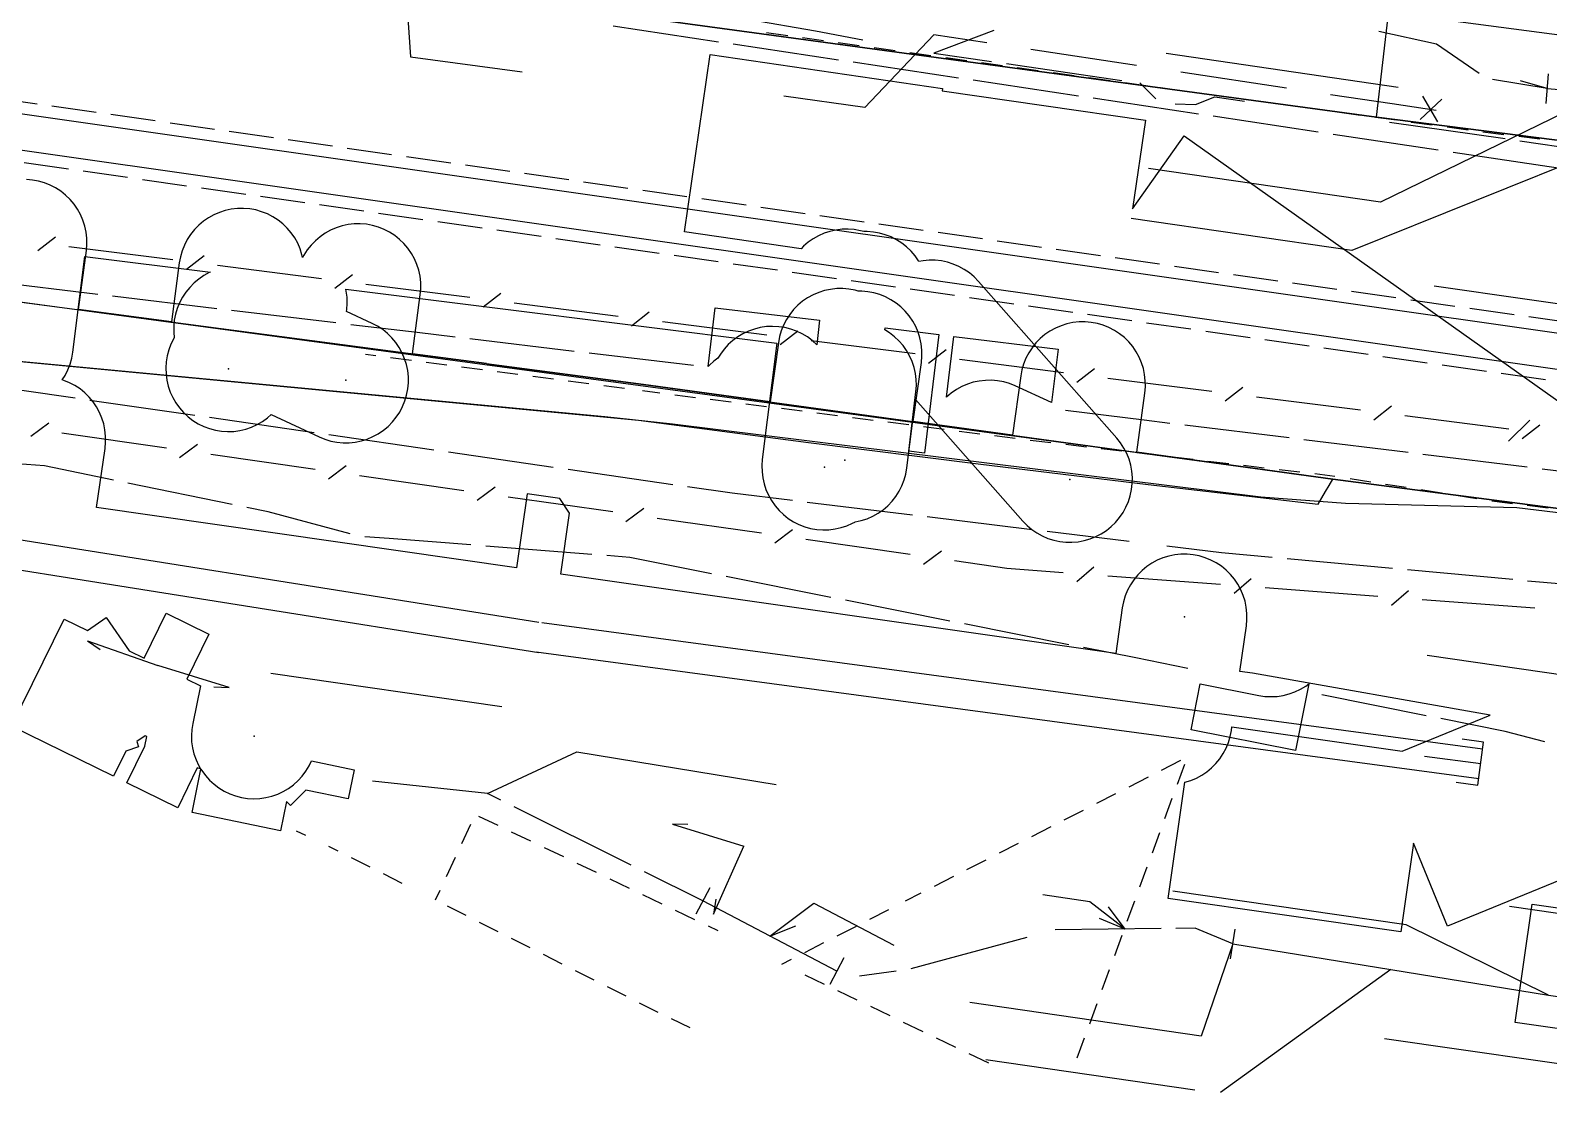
# Model space of a CAD drawing. Header units: metres. Extents: x -3782 to -2031, y 18790 to 19846.
# Drawn here: x -2848.1 to -2797.3, y 18838.5 to 18874.1 of the extents above; entities that cross this region are included whole.
import ezdxf

# ---------------------------------------------------------------- set-up
doc = ezdxf.new("R2010")
doc.units = ezdxf.units.M
for name, color, linetype in [('BOUNDARY', 7, 'Continuous'), ('CURB', 7, 'Continuous'), ('ELECTR_CABLE', 7, 'Continuous'), ('ELECTR_CABLE_COMM', 7, 'Continuous'), ('GAS', 7, 'Continuous'), ('GRASS', 7, 'Continuous'), ('GROUND', 7, 'Continuous'), ('HEAT', 7, 'Continuous'), ('OVERHEAD_POWER_LINE', 7, 'Continuous'), ('ROAD', 7, 'Continuous'), ('SEWER', 7, 'Continuous'), ('TREE', 7, 'Continuous'), ('WATER_PIPELINE', 7, 'Continuous')]:
    doc.layers.add(name, color=color, linetype=linetype)

msp = doc.modelspace()

# ---------------------------------------------------------------- linework, layer by layer
at = {"layer": 'BOUNDARY'}
msp.add_lwpolyline([(-2749.47, 18855.783), (-2756.654, 18857.487), (-2763.963, 18858.521), (-2771.337, 18858.878), (-2778.712, 18858.553), (-2786.026, 18857.549), (-2789.176, 18856.968), (-2793.141, 18857.439), (-2793.142, 18857.425), (-2798.323, 18858.054), (-2804.059, 18858.201), (-2806.902, 18858.413), (-2826.623, 18860.851), (-2828.891, 18861.098), (-2853.613, 18863.441), (-2862.487, 18863.786), (-2871.346, 18863.146), (-2880.079, 18861.528)], dxfattribs=at)
at = {"layer": 'CURB'}
for points in [[(-2903.338, 18888.251), (-2898.413, 18884.081), (-2802.839, 18871.115)], [(-2823.464, 18873.982), (-2822.759, 18873.883)], [(-2822.264, 18873.814), (-2821.559, 18873.715)], [(-2821.064, 18873.645), (-2820.359, 18873.547)], [(-2819.864, 18873.477), (-2819.159, 18873.378)], [(-2818.664, 18873.309), (-2817.959, 18873.21)], [(-2817.464, 18873.141), (-2816.759, 18873.042)], [(-2816.264, 18872.973), (-2815.559, 18872.874)], [(-2815.064, 18872.805), (-2814.359, 18872.706)], [(-2813.864, 18872.637), (-2813.159, 18872.538)], [(-2812.664, 18872.468), (-2811.96, 18872.37)], [(-2811.464, 18872.3), (-2810.759, 18872.203)], [(-2810.264, 18872.135), (-2809.559, 18872.038)], [(-2809.064, 18871.97), (-2808.358, 18871.873)], [(-2807.863, 18871.805), (-2807.158, 18871.708)], [(-2806.663, 18871.64), (-2805.958, 18871.543)], [(-2805.462, 18871.475), (-2804.757, 18871.378)], [(-2804.262, 18871.31), (-2803.557, 18871.214)], [(-2803.061, 18871.145), (-2802.356, 18871.049)], [(-2801.861, 18870.98), (-2801.156, 18870.884)], [(-2800.661, 18870.815), (-2799.956, 18870.719)], [(-2799.46, 18870.655), (-2798.753, 18870.567)], [(-2798.257, 18870.505), (-2797.551, 18870.417)], [(-2836.909, 18863.199), (-2836.562, 18863.153)], [(-2836.066, 18863.088), (-2835.372, 18862.997)], [(-2834.876, 18862.932), (-2834.181, 18862.841)], [(-2833.686, 18862.776), (-2832.991, 18862.685)], [(-2832.495, 18862.62), (-2831.801, 18862.529)], [(-2831.305, 18862.464), (-2830.61, 18862.373)], [(-2830.115, 18862.308), (-2829.42, 18862.217)], [(-2828.924, 18862.152), (-2828.23, 18862.061)], [(-2827.624, 18861.982), (-2827.039, 18861.907)], [(-2826.543, 18861.844), (-2825.848, 18861.755)], [(-2825.352, 18861.692), (-2824.658, 18861.603)], [(-2824.162, 18861.539), (-2823.467, 18861.45)], [(-2822.971, 18861.387), (-2822.276, 18861.298)], [(-2821.78, 18861.235), (-2821.085, 18861.146)], [(-2820.589, 18861.082), (-2819.894, 18860.994)], [(-2819.398, 18860.93), (-2818.704, 18860.841)], [(-2818.208, 18860.778), (-2817.513, 18860.689)], [(-2817.017, 18860.626), (-2816.322, 18860.537)], [(-2815.826, 18860.473), (-2815.131, 18860.384)], [(-2814.635, 18860.325), (-2813.939, 18860.242)], [(-2813.442, 18860.184), (-2812.747, 18860.102)], [(-2812.25, 18860.043), (-2811.555, 18859.961)], [(-2811.058, 18859.902), (-2810.362, 18859.82)], [(-2809.866, 18859.761), (-2809.17, 18859.679)], [(-2808.674, 18859.621), (-2807.978, 18859.538)], [(-2807.481, 18859.48), (-2806.786, 18859.398)], [(-2806.289, 18859.339), (-2805.594, 18859.257)], [(-2805.097, 18859.198), (-2804.427, 18859.119)], [(-2803.908, 18859.037), (-2803.216, 18858.928)], [(-2802.722, 18858.849), (-2802.03, 18858.74)], [(-2801.536, 18858.662), (-2800.844, 18858.552)], [(-2800.35, 18858.474), (-2799.658, 18858.365)], [(-2799.165, 18858.287), (-2799.157, 18858.286)], [(-2799.157, 18858.286), (-2798.469, 18858.202)], [(-2797.973, 18858.141), (-2797.277, 18858.057)], [(-2810.226, 18849.266), (-2809.584, 18849.593)], [(-2809.462, 18849.456), (-2809.71, 18848.779)], [(-2811.313, 18848.71), (-2810.671, 18849.038)], [(-2812.401, 18848.155), (-2811.759, 18848.483)], [(-2809.882, 18848.31), (-2810.129, 18847.633)], [(-2832.463, 18847.406), (-2833.111, 18847.716)], [(-2813.488, 18847.6), (-2812.846, 18847.928)], [(-2838.907, 18847.072), (-2839.223, 18847.221)], [(-2833.386, 18847.442), (-2833.691, 18846.791)], [(-2831.363, 18846.88), (-2832.011, 18847.19)], [(-2814.575, 18847.045), (-2813.933, 18847.373)], [(-2810.301, 18847.163), (-2810.549, 18846.486)], [(-2837.825, 18846.55), (-2838.142, 18846.71)], [(-2830.264, 18846.355), (-2830.912, 18846.665)], [(-2815.662, 18846.49), (-2815.02, 18846.817)], [(-2836.753, 18846.01), (-2837.379, 18846.325)], [(-2833.902, 18846.338), (-2834.206, 18845.688)], [(-2829.165, 18845.829), (-2829.813, 18846.139)], [(-2816.75, 18845.934), (-2816.108, 18846.262)], [(-2835.681, 18845.469), (-2836.307, 18845.785)], [(-2828.066, 18845.303), (-2828.714, 18845.613)], [(-2817.837, 18845.379), (-2817.195, 18845.707)], [(-2810.721, 18846.017), (-2810.969, 18845.34)], [(-2834.418, 18845.235), (-2834.57, 18844.909)], [(-2818.809, 18844.883), (-2818.282, 18845.152)], [(-2833.537, 18844.389), (-2834.163, 18844.704)], [(-2826.967, 18844.778), (-2827.615, 18845.088)], [(-2820.011, 18844.269), (-2819.37, 18844.597)], [(-2811.141, 18844.87), (-2811.388, 18844.193)], [(-2832.465, 18843.848), (-2833.091, 18844.164)], [(-2825.868, 18844.252), (-2826.516, 18844.562)], [(-2831.393, 18843.308), (-2832.019, 18843.623)], [(-2825.093, 18843.882), (-2825.417, 18844.037)], [(-2821.099, 18843.714), (-2820.457, 18844.041)], [(-2811.56, 18843.724), (-2811.808, 18843.047)], [(-2830.321, 18842.767), (-2830.947, 18843.083)], [(-2822.186, 18843.158), (-2821.544, 18843.486)], [(-2822.952, 18842.767), (-2822.631, 18842.931)], [(-2811.98, 18842.577), (-2812.228, 18841.901)], [(-2829.249, 18842.227), (-2829.875, 18842.542)], [(-2821.526, 18842.084), (-2822.176, 18842.395)], [(-2828.177, 18841.686), (-2828.803, 18842.002)], [(-2820.426, 18841.556), (-2821.076, 18841.867)], [(-2827.105, 18841.146), (-2827.731, 18841.461)], [(-2819.325, 18841.028), (-2819.975, 18841.34)], [(-2812.4, 18841.431), (-2812.647, 18840.754)], [(-2826.023, 18840.626), (-2826.656, 18840.927)], [(-2818.224, 18840.5), (-2818.874, 18840.812)], [(-2817.123, 18839.973), (-2817.773, 18840.284)], [(-2812.819, 18840.285), (-2813.067, 18839.608)], [(-2816.022, 18839.445), (-2816.672, 18839.757)]]:
    msp.add_lwpolyline(points, dxfattribs=at)
at = {"layer": 'ELECTR_CABLE'}
for points in [[(-2825.079, 18873.66), (-2828.606, 18874.19)], [(-2824.03, 18874.419), (-2821.829, 18874.039)], [(-2821.829, 18874.039), (-2820.243, 18873.739)], [(-2817.858, 18873.9), (-2820.171, 18871.47)], [(-2815.851, 18874.051), (-2817.861, 18873.289)], [(-2816.089, 18873.633), (-2817.858, 18873.9)], [(-2801.013, 18873.592), (-2802.946, 18874.012)], [(-2799.58, 18872.605), (-2801.013, 18873.592)], [(-2821.058, 18873.057), (-2824.585, 18873.586)], [(-2817.861, 18873.289), (-2815.925, 18873.008)], [(-2811.067, 18872.874), (-2814.605, 18873.409)], [(-2802.296, 18872.138), (-2810.072, 18873.272)], [(-2817.037, 18872.453), (-2820.564, 18872.982)], [(-2815.43, 18872.937), (-2811.558, 18872.375)], [(-2806.045, 18872.116), (-2809.584, 18872.65)], [(-2797.339, 18871.602), (-2797.261, 18872.598)], [(-2813.017, 18871.849), (-2816.543, 18872.379)], [(-2810.955, 18872.288), (-2810.42, 18871.752)], [(-2797.3, 18872.1), (-2799.133, 18872.407)], [(-2797.3, 18872.1), (-2798.198, 18872.357)], [(-2797.3, 18872.1), (-2795.396, 18871.95)], [(-2820.171, 18871.47), (-2822.888, 18871.852)], [(-2808.996, 18871.245), (-2812.522, 18871.775)], [(-2809.768, 18871.589), (-2809.093, 18871.566)], [(-2809.093, 18871.566), (-2808.441, 18871.822)], [(-2808.441, 18871.822), (-2807.453, 18871.68)], [(-2802.495, 18871.585), (-2804.562, 18871.892)], [(-2791.349, 18871.702), (-2803.857, 18866.671)], [(-2795.396, 18871.95), (-2802.895, 18868.294)], [(-2801.022, 18871.367), (-2802.495, 18871.585)], [(-2801.562, 18871.067), (-2800.832, 18871.75)], [(-2800.968, 18870.981), (-2801.475, 18871.843)], [(-2804.975, 18870.642), (-2808.501, 18871.171)], [(-2800.954, 18870.038), (-2804.48, 18870.567)], [(-2802.591, 18870.98), (-2798.718, 18870.423)], [(-2798.223, 18870.352), (-2796.224, 18870.064)], [(-2796.933, 18869.434), (-2800.459, 18869.964)], [(-2802.895, 18868.294), (-2810.671, 18869.428)], [(-2803.857, 18866.671), (-2811.247, 18867.748)], [(-2849.382, 18865.631), (-2845.885, 18865.213)], [(-2845.389, 18865.154), (-2841.892, 18864.737)], [(-2841.395, 18864.678), (-2837.898, 18864.26)], [(-2837.402, 18864.201), (-2835.172, 18863.935)], [(-2835.172, 18863.935), (-2833.905, 18863.784)], [(-2833.408, 18863.725), (-2829.911, 18863.307)], [(-2829.415, 18863.248), (-2825.918, 18862.831)], [(-2850.152, 18862.245), (-2846.64, 18861.737)], [(-2846.146, 18861.666), (-2842.634, 18861.158)], [(-2842.14, 18861.086), (-2838.628, 18860.578)], [(-2813.443, 18861.322), (-2810.81, 18860.999)], [(-2810.81, 18860.999), (-2809.948, 18860.893)], [(-2838.133, 18860.507), (-2834.622, 18859.999)], [(-2809.452, 18860.832), (-2805.956, 18860.404)], [(-2834.127, 18859.928), (-2830.616, 18859.42)], [(-2805.46, 18860.343), (-2801.964, 18859.914)], [(-2801.468, 18859.854), (-2797.972, 18859.425)], [(-2847.662, 18859.458), (-2848.876, 18859.552)], [(-2845.358, 18858.985), (-2847.662, 18859.458)], [(-2830.121, 18859.348), (-2826.61, 18858.84)], [(-2797.476, 18859.364), (-2794.629, 18859.015)], [(-2841.372, 18858.165), (-2844.869, 18858.884)], [(-2826.115, 18858.769), (-2824.623, 18858.553)], [(-2824.623, 18858.553), (-2822.598, 18858.307)], [(-2840.169, 18857.918), (-2840.883, 18858.065)], [(-2837.424, 18857.185), (-2840.169, 18857.918)], [(-2822.102, 18858.246), (-2818.58, 18857.818)], [(-2818.083, 18857.758), (-2814.561, 18857.33)], [(-2836.112, 18857.029), (-2836.936, 18857.086)], [(-2833.377, 18856.813), (-2836.112, 18857.029)], [(-2814.065, 18857.27), (-2811.313, 18856.935)], [(-2829.32, 18856.492), (-2832.879, 18856.773)], [(-2828.047, 18856.391), (-2828.822, 18856.452)], [(-2825.308, 18855.847), (-2828.047, 18856.391)], [(-2810.047, 18856.781), (-2808.225, 18856.559)], [(-2808.225, 18856.559), (-2806.52, 18856.402)], [(-2806.022, 18856.356), (-2802.489, 18856.03)], [(-2801.991, 18855.984), (-2798.459, 18855.658)], [(-2821.317, 18855.054), (-2824.818, 18855.749)], [(-2797.961, 18855.612), (-2796.774, 18855.502)], [(-2817.326, 18854.261), (-2820.827, 18854.956)], [(-2813.334, 18853.468), (-2816.835, 18854.163)], [(-2811.09, 18853.022), (-2812.844, 18853.37)], [(-2809.343, 18852.675), (-2811.09, 18853.022)], [(-2801.36, 18851.089), (-2804.861, 18851.784)], [(-2798.718, 18850.564), (-2800.87, 18850.991)], [(-2797.387, 18850.217), (-2798.718, 18850.564)], [(-2832.82, 18848.48), (-2829.825, 18849.873)], [(-2829.825, 18849.873), (-2823.14, 18848.787)], [(-2832.82, 18848.48), (-2836.676, 18848.899)], [(-2832.373, 18848.257), (-2832.82, 18848.48)], [(-2828.007, 18846.08), (-2831.925, 18848.034)], [(-2825.6, 18844.88), (-2827.559, 18845.857)], [(-2825.368, 18845.323), (-2825.832, 18844.437)], [(-2802.034, 18844.079), (-2809.854, 18845.204)], [(-2821.11, 18842.53), (-2825.6, 18844.88)], [(-2823.355, 18843.705), (-2821.888, 18844.805)], [(-2821.888, 18844.805), (-2819.2, 18843.399)], [(-2812.632, 18844.856), (-2814.209, 18845.086)], [(-2811.445, 18843.94), (-2812.632, 18844.856)], [(-2811.445, 18843.94), (-2812.005, 18844.688)], [(-2790.781, 18843.571), (-2798.573, 18844.691)], [(-2811.445, 18843.94), (-2812.31, 18844.292)], [(-2797.26, 18841.72), (-2802.034, 18844.079)], [(-2823.355, 18843.705), (-2822.485, 18844.045)], [(-2814.742, 18843.654), (-2818.633, 18842.609)], [(-2810.247, 18843.955), (-2813.79, 18843.91)], [(-2809.1, 18843.97), (-2809.747, 18843.962)], [(-2807.84, 18843.44), (-2809.1, 18843.97)], [(-2807.92, 18842.946), (-2807.76, 18843.934)], [(-2807.84, 18843.44), (-2808.905, 18840.347)], [(-2807.84, 18843.44), (-2802.545, 18842.58)], [(-2820.878, 18842.973), (-2821.342, 18842.087)], [(-2802.545, 18842.58), (-2808.253, 18838.458)], [(-2802.545, 18842.58), (-2797.26, 18841.72)], [(-2819.125, 18842.524), (-2820.35, 18842.36)], [(-2797.26, 18841.72), (-2791.12, 18840.845)], [(-2808.905, 18840.347), (-2816.652, 18841.476)], [(-2794.971, 18839.139), (-2802.755, 18840.258)], [(-2809.11, 18838.54), (-2816.121, 18839.562)]]:
    msp.add_lwpolyline(points, dxfattribs=at)
for points in [[(-2825.185, 18864.758), (-2821.688, 18864.341), (-2821.786, 18863.519), (-2821.935, 18863.655), (-2822.1, 18863.778), (-2822.277, 18863.884), (-2822.463, 18863.972), (-2822.657, 18864.042), (-2822.857, 18864.092), (-2823.06, 18864.123), (-2823.266, 18864.133), (-2823.472, 18864.124), (-2823.676, 18864.094), (-2823.876, 18864.044), (-2824.07, 18863.975), (-2824.257, 18863.887), (-2824.433, 18863.781), (-2824.599, 18863.659), (-2824.752, 18863.521), (-2824.891, 18863.368), (-2825.014, 18863.203), (-2825.098, 18863.063), (-2825.23, 18862.967), (-2825.384, 18862.83), (-2825.419, 18862.793)], [(-2819.496, 18864.079), (-2817.688, 18863.858), (-2818.175, 18859.887), (-2818.696, 18859.951), (-2818.459, 18861.942), (-2818.444, 18862.147), (-2818.45, 18862.353), (-2818.476, 18862.558), (-2818.522, 18862.759), (-2818.588, 18862.954), (-2818.672, 18863.142), (-2818.774, 18863.321), (-2818.894, 18863.489), (-2819.029, 18863.645), (-2819.179, 18863.786), (-2819.342, 18863.912), (-2819.504, 18864.014)], [(-2817.192, 18863.797), (-2813.696, 18863.368), (-2813.915, 18861.584), (-2815.13, 18862.139), (-2815.321, 18862.215), (-2815.519, 18862.272), (-2815.722, 18862.31), (-2815.927, 18862.327), (-2816.133, 18862.324), (-2816.338, 18862.301), (-2816.54, 18862.259), (-2816.736, 18862.196), (-2816.925, 18862.115), (-2817.106, 18862.015), (-2817.276, 18861.898), (-2817.433, 18861.765), (-2817.442, 18861.756)], [(-2845.357, 18849.061), (-2848.772, 18850.734), (-2847.012, 18854.326), (-2846.229, 18853.943), (-2845.604, 18854.375), (-2844.831, 18853.257), (-2844.328, 18853.011), (-2843.586, 18854.527), (-2842.155, 18853.825), (-2842.897, 18852.31), (-2842.442, 18852.087), (-2842.701, 18850.828), (-2842.732, 18850.625), (-2842.744, 18850.419), (-2842.735, 18850.213), (-2842.706, 18850.009), (-2842.657, 18849.809), (-2842.589, 18849.614), (-2842.502, 18849.428), (-2842.434, 18849.313), (-2842.547, 18849.336), (-2843.2, 18848.004), (-2844.908, 18848.841), (-2844.307, 18850.066), (-2844.24, 18850.393), (-2844.292, 18850.418), (-2844.576, 18850.222), (-2844.516, 18850.048), (-2844.946, 18849.898)], [(-2805.741, 18849.92), (-2809.242, 18850.616), (-2808.936, 18852.156), (-2806.974, 18851.766), (-2806.771, 18851.736), (-2806.565, 18851.726), (-2806.359, 18851.736), (-2806.155, 18851.767), (-2805.955, 18851.817), (-2805.761, 18851.886), (-2805.575, 18851.974), (-2805.398, 18852.08), (-2805.297, 18852.155)], [(-2837.29, 18849.278), (-2837.492, 18848.298), (-2838.911, 18848.59), (-2839.423, 18848.079), (-2839.552, 18848.209), (-2839.753, 18847.231), (-2842.723, 18847.841), (-2842.424, 18849.295), (-2842.397, 18849.25), (-2842.276, 18849.084), (-2842.138, 18848.93), (-2841.986, 18848.791), (-2841.821, 18848.667), (-2841.645, 18848.56), (-2841.46, 18848.471), (-2841.266, 18848.4), (-2841.066, 18848.349), (-2840.863, 18848.317), (-2840.657, 18848.306), (-2840.451, 18848.315), (-2840.247, 18848.344), (-2840.047, 18848.392), (-2839.852, 18848.461), (-2839.666, 18848.548), (-2839.488, 18848.652), (-2839.322, 18848.774), (-2839.168, 18848.912), (-2839.029, 18849.063), (-2838.905, 18849.228), (-2838.798, 18849.404), (-2838.718, 18849.571)]]:
    msp.add_lwpolyline(points, close=True, dxfattribs=at)
at = {"layer": 'ELECTR_CABLE_COMM'}
for points in [[(-2835.881, 18880.19), (-2835.404, 18873.164)], [(-2835.404, 18873.164), (-2831.655, 18872.66)], [(-2847.888, 18866.675), (-2847.295, 18867.134)], [(-2846.847, 18866.811), (-2843.361, 18866.369)], [(-2842.913, 18866.045), (-2842.321, 18866.505)], [(-2841.873, 18866.181), (-2838.387, 18865.739)], [(-2837.939, 18865.416), (-2837.346, 18865.875)], [(-2836.898, 18865.551), (-2833.412, 18865.11)], [(-2794.856, 18864.587), (-2801.095, 18865.484)], [(-2832.964, 18864.786), (-2832.372, 18865.245)], [(-2831.924, 18864.921), (-2828.438, 18864.48)], [(-2827.99, 18864.156), (-2827.397, 18864.615)], [(-2826.95, 18864.291), (-2823.463, 18863.85)], [(-2823.015, 18863.526), (-2822.423, 18863.985)], [(-2821.975, 18863.662), (-2818.489, 18863.22)], [(-2818.041, 18862.896), (-2817.449, 18863.356)], [(-2817.001, 18863.032), (-2813.514, 18862.59)], [(-2813.066, 18862.267), (-2812.474, 18862.726)], [(-2812.026, 18862.402), (-2808.54, 18861.961)], [(-2808.092, 18861.637), (-2807.5, 18862.096)], [(-2807.052, 18861.772), (-2803.565, 18861.331)], [(-2803.118, 18861.007), (-2802.525, 18861.466)], [(-2848.125, 18860.45), (-2847.525, 18860.9)], [(-2802.077, 18861.142), (-2798.591, 18860.701)], [(-2797.886, 18860.991), (-2798.601, 18860.292)], [(-2847.082, 18860.569), (-2843.581, 18860.067)], [(-2798.143, 18860.377), (-2797.551, 18860.836)], [(-2843.138, 18859.736), (-2842.539, 18860.186)], [(-2842.096, 18859.855), (-2838.595, 18859.353)], [(-2838.152, 18859.022), (-2837.552, 18859.471)], [(-2837.11, 18859.14), (-2833.608, 18858.639)], [(-2833.166, 18858.308), (-2832.566, 18858.757)], [(-2832.124, 18858.426), (-2828.622, 18857.925)], [(-2828.18, 18857.594), (-2827.58, 18858.043)], [(-2827.137, 18857.712), (-2823.636, 18857.211)], [(-2823.193, 18856.879), (-2822.594, 18857.329)], [(-2822.151, 18856.998), (-2818.65, 18856.496)], [(-2818.207, 18856.165), (-2817.607, 18856.615)], [(-2817.165, 18856.284), (-2815.414, 18856.033)], [(-2815.414, 18856.033), (-2813.527, 18855.891)], [(-2813.063, 18855.59), (-2812.495, 18856.079)], [(-2812.031, 18855.778), (-2808.256, 18855.493)], [(-2807.793, 18855.192), (-2807.224, 18855.681)], [(-2806.761, 18855.38), (-2802.986, 18855.096)], [(-2802.522, 18854.795), (-2801.954, 18855.284)], [(-2801.49, 18854.983), (-2797.716, 18854.698)], [(-2795.086, 18852.203), (-2801.326, 18853.101)]]:
    msp.add_lwpolyline(points, dxfattribs=at)
at = {"layer": 'GAS'}
msp.add_lwpolyline([(-2790.884, 18839.735), (-2798.374, 18840.813), (-2797.804, 18844.772), (-2790.037, 18843.655)], dxfattribs=at)
at = {"layer": 'GRASS'}
msp.add_lwpolyline([(-2831.042, 18878.788), (-2831.473, 18874.999), (-2803.025, 18871.14), (-2802.597, 18874.805)], close=True, dxfattribs=at)
msp.add_lwpolyline([(-2882.021, 18866.771), (-2872.294, 18865.51), (-2862.496, 18864.282), (-2827.755, 18860.991), (-2822.067, 18860.247), (-2816.376, 18859.53), (-2810.681, 18858.84), (-2804.983, 18858.176), (-2804.858, 18858.385), (-2804.733, 18858.595), (-2804.609, 18858.805), (-2804.487, 18859.016), (-2850.819, 18865.262), (-2852.613, 18865.491), (-2854.409, 18865.704), (-2856.206, 18865.901), (-2858.005, 18866.081), (-2883.632, 18868.534)], dxfattribs=at)
at = {"layer": 'GROUND'}
for points in [[(-2749.47, 18855.783), (-2756.654, 18857.487), (-2763.963, 18858.521), (-2771.337, 18858.878), (-2778.712, 18858.553), (-2786.026, 18857.549), (-2789.158, 18856.971), (-2787.499, 18869.164), (-2803.025, 18871.139), (-2831.473, 18874.999), (-2898.413, 18884.081)], [(-2883.632, 18868.534), (-2858.005, 18866.081), (-2856.206, 18865.901), (-2854.409, 18865.704), (-2852.613, 18865.491), (-2850.819, 18865.262), (-2832.849, 18862.884), (-2832.849, 18862.883), (-2827.597, 18862.188), (-2804.487, 18859.016), (-2793.072, 18857.529), (-2791.149, 18857.202), (-2793.141, 18857.439), (-2793.142, 18857.425), (-2798.323, 18858.054), (-2804.059, 18858.201), (-2806.902, 18858.413), (-2826.623, 18860.851), (-2828.891, 18861.098), (-2853.613, 18863.441), (-2862.487, 18863.786), (-2871.346, 18863.146), (-2880.079, 18861.528)]]:
    msp.add_lwpolyline(points, dxfattribs=at)
at = {"layer": 'HEAT'}
for points in [[(-2852.194, 18857.574), (-2831.096, 18854.223)], [(-2853.3, 18856.736), (-2831.096, 18853.21)], [(-2831.004, 18854.209), (-2799.467, 18849.977)], [(-2831.188, 18853.224), (-2799.601, 18848.985)], [(-2832.343, 18851.39), (-2840.078, 18852.503)], [(-2799.437, 18850.201), (-2800.157, 18850.297)], [(-2799.631, 18848.761), (-2799.437, 18850.201)], [(-2801.421, 18849.734), (-2799.534, 18849.481)], [(-2800.35, 18848.858), (-2799.631, 18848.761)]]:
    msp.add_lwpolyline(points, dxfattribs=at)
at = {"layer": 'OVERHEAD_POWER_LINE'}
for points in [[(-2846.228, 18853.602), (-2843.87, 18852.77)], [(-2846.228, 18853.602), (-2845.8, 18853.309)], [(-2841.481, 18852.034), (-2843.87, 18852.77)], [(-2841.997, 18852.053), (-2841.481, 18852.034)], [(-2826.619, 18847.456), (-2824.23, 18846.72)], [(-2826.103, 18847.437), (-2826.619, 18847.456)], [(-2825.246, 18844.436), (-2824.23, 18846.72)], [(-2825.166, 18844.946), (-2825.246, 18844.436)]]:
    msp.add_lwpolyline(points, dxfattribs=at)
at = {"layer": 'ROAD'}
for points in [[(-2898.413, 18884.081), (-2831.473, 18875), (-2803.025, 18871.139), (-2787.5, 18869.164)], [(-2793.072, 18857.529), (-2804.487, 18859.016), (-2811.061, 18859.918), (-2810.789, 18861.9), (-2810.771, 18862.105), (-2810.773, 18862.311), (-2810.795, 18862.516), (-2810.838, 18862.718), (-2810.9, 18862.914), (-2810.981, 18863.104), (-2811.08, 18863.284), (-2811.196, 18863.455), (-2811.329, 18863.612), (-2811.476, 18863.757), (-2811.637, 18863.886), (-2811.809, 18863.998), (-2811.992, 18864.093), (-2812.183, 18864.17), (-2812.381, 18864.228), (-2812.584, 18864.266), (-2812.789, 18864.284), (-2812.995, 18864.282), (-2813.2, 18864.259), (-2813.401, 18864.217), (-2813.598, 18864.155), (-2813.788, 18864.074), (-2813.968, 18863.975), (-2814.138, 18863.859), (-2814.296, 18863.726), (-2814.44, 18863.579), (-2814.569, 18863.418), (-2814.682, 18863.246), (-2814.777, 18863.063), (-2814.854, 18862.872), (-2814.912, 18862.674), (-2814.95, 18862.471), (-2815.222, 18860.49), (-2818.549, 18860.947), (-2818.277, 18862.928), (-2818.259, 18863.133), (-2818.261, 18863.339), (-2818.284, 18863.544), (-2818.326, 18863.746), (-2818.388, 18863.942), (-2818.469, 18864.132), (-2818.568, 18864.313), (-2818.684, 18864.483), (-2818.817, 18864.641), (-2818.964, 18864.785), (-2819.125, 18864.914), (-2819.297, 18865.026), (-2819.48, 18865.122), (-2819.671, 18865.198), (-2819.869, 18865.256), (-2820.072, 18865.294), (-2820.277, 18865.312), (-2820.392, 18865.311), (-2820.503, 18865.343), (-2820.706, 18865.381), (-2820.911, 18865.399), (-2821.117, 18865.397), (-2821.322, 18865.374), (-2821.523, 18865.332), (-2821.72, 18865.27), (-2821.91, 18865.189), (-2822.09, 18865.09), (-2822.26, 18864.974), (-2822.418, 18864.841), (-2822.562, 18864.694), (-2822.691, 18864.533), (-2822.804, 18864.361), (-2822.899, 18864.178), (-2822.976, 18863.987), (-2823.034, 18863.789), (-2823.072, 18863.586), (-2823.344, 18861.605), (-2827.597, 18862.189), (-2832.848, 18862.883), (-2832.85, 18862.884), (-2832.852, 18862.884), (-2835.335, 18863.212), (-2835.072, 18865.195), (-2835.055, 18865.401), (-2835.059, 18865.607), (-2835.082, 18865.811), (-2835.126, 18866.013), (-2835.188, 18866.209), (-2835.27, 18866.398), (-2835.37, 18866.578), (-2835.487, 18866.748), (-2835.621, 18866.905), (-2835.769, 18867.049), (-2835.93, 18867.177), (-2836.103, 18867.289), (-2836.286, 18867.383), (-2836.478, 18867.459), (-2836.676, 18867.515), (-2836.879, 18867.553), (-2837.084, 18867.569), (-2837.29, 18867.566), (-2837.495, 18867.543), (-2837.696, 18867.499), (-2837.893, 18867.437), (-2838.082, 18867.355), (-2838.262, 18867.255), (-2838.432, 18867.138), (-2838.589, 18867.004), (-2838.732, 18866.856), (-2838.86, 18866.695), (-2838.972, 18866.522), (-2839.017, 18866.436), (-2839.037, 18866.53), (-2839.1, 18866.727), (-2839.182, 18866.916), (-2839.282, 18867.096), (-2839.399, 18867.266), (-2839.532, 18867.423), (-2839.68, 18867.566), (-2839.841, 18867.694), (-2840.015, 18867.806), (-2840.198, 18867.901), (-2840.389, 18867.976), (-2840.588, 18868.033), (-2840.79, 18868.07), (-2840.996, 18868.087), (-2841.202, 18868.084), (-2841.407, 18868.061), (-2841.608, 18868.017), (-2841.804, 18867.954), (-2841.993, 18867.872), (-2842.174, 18867.772), (-2842.343, 18867.655), (-2842.5, 18867.522), (-2842.644, 18867.374), (-2842.772, 18867.213), (-2842.884, 18867.04), (-2842.978, 18866.856), (-2843.054, 18866.665), (-2843.111, 18866.467), (-2843.148, 18866.264), (-2843.41, 18864.281), (-2846.526, 18864.693), (-2846.263, 18866.676), (-2846.246, 18866.882), (-2846.249, 18867.088), (-2846.273, 18867.292), (-2846.316, 18867.494), (-2846.379, 18867.69), (-2846.461, 18867.879), (-2846.561, 18868.059), (-2846.678, 18868.229), (-2846.811, 18868.386), (-2846.959, 18868.53), (-2847.121, 18868.658), (-2847.294, 18868.77), (-2847.477, 18868.864), (-2847.669, 18868.94), (-2847.867, 18868.997), (-2848.069, 18869.034), (-2848.275, 18869.051)]]:
    msp.add_lwpolyline(points, dxfattribs=at)
at = {"layer": 'SEWER'}
for points in [[(-2847.914, 18871.581), (-2849.399, 18871.793)], [(-2849.828, 18871.45), (-2750.99, 18857.35)], [(-2845.934, 18871.299), (-2847.419, 18871.511)], [(-2843.954, 18871.016), (-2845.439, 18871.228)], [(-2841.974, 18870.734), (-2843.459, 18870.946)], [(-2839.994, 18870.451), (-2841.479, 18870.663)], [(-2849.823, 18870.238), (-2751.085, 18856.152)], [(-2838.014, 18870.169), (-2839.499, 18870.381)], [(-2836.034, 18869.886), (-2837.519, 18870.098)], [(-2848.348, 18869.623), (-2846.863, 18869.411)], [(-2834.054, 18869.604), (-2835.539, 18869.816)], [(-2832.074, 18869.322), (-2833.559, 18869.533)], [(-2846.368, 18869.341), (-2844.883, 18869.129)], [(-2844.388, 18869.058), (-2842.903, 18868.847)], [(-2830.094, 18869.039), (-2831.579, 18869.251)], [(-2842.408, 18868.776), (-2840.923, 18868.564)], [(-2828.114, 18868.757), (-2829.599, 18868.968)], [(-2826.134, 18868.474), (-2827.619, 18868.686)], [(-2840.428, 18868.493), (-2838.943, 18868.282)], [(-2838.448, 18868.211), (-2836.964, 18867.999)], [(-2824.154, 18868.192), (-2825.639, 18868.404)], [(-2822.174, 18867.909), (-2823.659, 18868.121)], [(-2836.469, 18867.929), (-2834.984, 18867.717)], [(-2834.489, 18867.646), (-2833.004, 18867.434)], [(-2820.194, 18867.627), (-2821.679, 18867.839)], [(-2818.214, 18867.344), (-2819.699, 18867.556)], [(-2832.509, 18867.364), (-2831.024, 18867.152)], [(-2830.529, 18867.081), (-2829.044, 18866.869)], [(-2816.234, 18867.062), (-2817.719, 18867.274)], [(-2814.255, 18866.779), (-2815.739, 18866.991)], [(-2828.549, 18866.799), (-2827.064, 18866.587)], [(-2826.569, 18866.516), (-2825.084, 18866.304)], [(-2812.275, 18866.497), (-2813.76, 18866.709)], [(-2824.589, 18866.234), (-2823.104, 18866.022)], [(-2810.295, 18866.214), (-2811.78, 18866.426)], [(-2808.315, 18865.932), (-2809.8, 18866.144)], [(-2822.609, 18865.951), (-2821.124, 18865.739)], [(-2820.629, 18865.669), (-2819.144, 18865.457)], [(-2806.335, 18865.65), (-2807.82, 18865.861)], [(-2804.355, 18865.367), (-2805.84, 18865.579)], [(-2818.649, 18865.386), (-2817.164, 18865.175)], [(-2816.669, 18865.104), (-2815.184, 18864.892)], [(-2802.375, 18865.085), (-2803.86, 18865.296)], [(-2800.395, 18864.802), (-2801.88, 18865.014)], [(-2814.689, 18864.821), (-2813.204, 18864.61)], [(-2812.709, 18864.539), (-2811.224, 18864.327)], [(-2798.415, 18864.52), (-2799.9, 18864.732)], [(-2796.435, 18864.237), (-2797.92, 18864.449)], [(-2810.729, 18864.257), (-2809.244, 18864.045)], [(-2808.749, 18863.974), (-2807.264, 18863.762)], [(-2806.769, 18863.692), (-2805.284, 18863.48)], [(-2804.789, 18863.409), (-2803.304, 18863.197)], [(-2802.809, 18863.127), (-2801.324, 18862.915)], [(-2800.829, 18862.844), (-2799.344, 18862.632)], [(-2798.849, 18862.562), (-2797.364, 18862.35)]]:
    msp.add_lwpolyline(points, dxfattribs=at)
at = {"layer": 'TREE'}
for p in [(-2841.5, 18862.709), (-2837.569, 18862.33), (-2821.525, 18859.414), (-2820.846, 18859.649), (-2813.307, 18858.998), (-2809.465, 18854.402), (-2840.644, 18850.405)]:
    msp.add_point(p, dxfattribs=at)
at = {"layer": 'WATER_PIPELINE'}
for points in [[(-2763.854, 18869.55), (-2806.747, 18875.196)], [(-2788.952, 18848.814), (-2800.651, 18844.034), (-2801.786, 18846.812), (-2802.213, 18843.842), (-2810.005, 18844.963), (-2809.445, 18848.856), (-2809.252, 18848.915), (-2809.062, 18848.995), (-2808.88, 18849.093), (-2808.71, 18849.208), (-2808.551, 18849.34), (-2808.406, 18849.486), (-2808.276, 18849.646), (-2808.162, 18849.818), (-2808.066, 18850), (-2807.988, 18850.191), (-2807.929, 18850.389), (-2807.89, 18850.591), (-2807.872, 18850.718), (-2802.166, 18849.897), (-2799.214, 18851.103), (-2807.182, 18852.51), (-2807.606, 18852.571), (-2807.386, 18854.104), (-2807.367, 18854.309), (-2807.368, 18854.515), (-2807.389, 18854.72), (-2807.43, 18854.922), (-2807.491, 18855.119), (-2807.571, 18855.309), (-2807.669, 18855.49), (-2807.784, 18855.661), (-2807.916, 18855.82), (-2808.062, 18855.965), (-2808.222, 18856.095), (-2808.394, 18856.208), (-2808.576, 18856.304), (-2808.767, 18856.382), (-2808.964, 18856.441), (-2809.167, 18856.481), (-2809.372, 18856.5), (-2809.578, 18856.499), (-2809.783, 18856.478), (-2809.985, 18856.436), (-2810.182, 18856.376), (-2810.372, 18856.296), (-2810.553, 18856.198), (-2810.724, 18856.083), (-2810.883, 18855.951), (-2811.028, 18855.805), (-2811.158, 18855.645), (-2811.271, 18855.473), (-2811.368, 18855.291), (-2811.445, 18855.1), (-2811.504, 18854.902), (-2811.544, 18854.7), (-2811.763, 18853.167), (-2830.363, 18855.835), (-2830.071, 18857.869), (-2830.396, 18858.365), (-2831.493, 18858.522), (-2831.847, 18856.048), (-2845.923, 18858.066), (-2845.639, 18860.045), (-2845.62, 18860.251), (-2845.621, 18860.457), (-2845.642, 18860.662), (-2845.683, 18860.864), (-2845.744, 18861.061), (-2845.824, 18861.251), (-2845.922, 18861.432), (-2846.037, 18861.603), (-2846.169, 18861.761), (-2846.315, 18861.906), (-2846.475, 18862.036), (-2846.647, 18862.15), (-2846.829, 18862.246), (-2847.02, 18862.324), (-2847.07, 18862.339), (-2846.973, 18862.491), (-2846.88, 18862.675), (-2846.805, 18862.867), (-2846.75, 18863.066), (-2846.714, 18863.269), (-2846.312, 18866.476), (-2842.107, 18865.949), (-2842.145, 18865.933), (-2842.327, 18865.835), (-2842.497, 18865.719), (-2842.656, 18865.588), (-2842.801, 18865.441), (-2842.931, 18865.281), (-2843.044, 18865.109), (-2843.14, 18864.927), (-2843.218, 18864.736), (-2843.277, 18864.538), (-2843.316, 18864.336), (-2843.335, 18864.131), (-2843.334, 18863.925), (-2843.316, 18863.759), (-2843.337, 18863.726), (-2843.428, 18863.541), (-2843.5, 18863.348), (-2843.553, 18863.149), (-2843.587, 18862.945), (-2843.6, 18862.74), (-2843.593, 18862.534), (-2843.565, 18862.329), (-2843.518, 18862.129), (-2843.452, 18861.934), (-2843.366, 18861.746), (-2843.263, 18861.568), (-2843.143, 18861.401), (-2843.006, 18861.246), (-2842.856, 18861.105), (-2842.692, 18860.98), (-2842.517, 18860.871), (-2842.332, 18860.781), (-2842.139, 18860.708), (-2841.94, 18860.655), (-2841.736, 18860.622), (-2841.531, 18860.609), (-2841.325, 18860.616), (-2841.12, 18860.643), (-2840.92, 18860.691), (-2840.725, 18860.757), (-2840.537, 18860.842), (-2840.359, 18860.946), (-2840.192, 18861.066), (-2840.066, 18861.177), (-2838.457, 18860.427), (-2838.266, 18860.35), (-2838.069, 18860.291), (-2837.866, 18860.252), (-2837.661, 18860.233), (-2837.455, 18860.234), (-2837.25, 18860.255), (-2837.048, 18860.297), (-2836.851, 18860.358), (-2836.661, 18860.438), (-2836.48, 18860.536), (-2836.309, 18860.651), (-2836.151, 18860.783), (-2836.006, 18860.929), (-2835.876, 18861.089), (-2835.763, 18861.261), (-2835.666, 18861.444), (-2835.589, 18861.635), (-2835.53, 18861.832), (-2835.491, 18862.035), (-2835.472, 18862.24), (-2835.473, 18862.446), (-2835.494, 18862.651), (-2835.536, 18862.853), (-2835.597, 18863.05), (-2835.677, 18863.239), (-2835.775, 18863.421), (-2835.89, 18863.591), (-2836.022, 18863.75), (-2836.168, 18863.895), (-2836.329, 18864.025), (-2836.501, 18864.138), (-2836.683, 18864.234), (-2837.541, 18864.634), (-2837.531, 18864.699), (-2837.518, 18864.904), (-2837.525, 18865.11), (-2837.552, 18865.315), (-2837.567, 18865.38), (-2823.12, 18863.568), (-2823.609, 18859.675), (-2823.624, 18859.47), (-2823.619, 18859.264), (-2823.595, 18859.059), (-2823.55, 18858.858), (-2823.486, 18858.662), (-2823.403, 18858.473), (-2823.301, 18858.294), (-2823.183, 18858.125), (-2823.049, 18857.969), (-2822.9, 18857.826), (-2822.738, 18857.699), (-2822.564, 18857.589), (-2822.38, 18857.496), (-2822.188, 18857.421), (-2821.989, 18857.366), (-2821.786, 18857.33), (-2821.581, 18857.315), (-2821.375, 18857.319), (-2821.17, 18857.344), (-2820.969, 18857.389), (-2820.773, 18857.453), (-2820.584, 18857.536), (-2820.513, 18857.576), (-2820.492, 18857.579), (-2820.291, 18857.624), (-2820.095, 18857.688), (-2819.906, 18857.771), (-2819.727, 18857.872), (-2819.558, 18857.991), (-2819.402, 18858.125), (-2819.26, 18858.274), (-2819.132, 18858.436), (-2819.022, 18858.61), (-2818.929, 18858.794), (-2818.854, 18858.986), (-2818.799, 18859.185), (-2818.763, 18859.388), (-2818.475, 18861.682), (-2814.882, 18857.608), (-2814.738, 18857.461), (-2814.58, 18857.328), (-2814.41, 18857.211), (-2814.23, 18857.112), (-2814.041, 18857.03), (-2813.844, 18856.968), (-2813.643, 18856.925), (-2813.438, 18856.902), (-2813.232, 18856.899), (-2813.027, 18856.917), (-2812.824, 18856.954), (-2812.626, 18857.011), (-2812.434, 18857.088), (-2812.251, 18857.182), (-2812.079, 18857.295), (-2811.918, 18857.423), (-2811.77, 18857.567), (-2811.637, 18857.724), (-2811.52, 18857.894), (-2811.421, 18858.075), (-2811.339, 18858.264), (-2811.277, 18858.46), (-2811.234, 18858.662), (-2811.211, 18858.867), (-2811.208, 18859.073), (-2811.226, 18859.278), (-2811.263, 18859.481), (-2811.32, 18859.679), (-2811.397, 18859.87), (-2811.491, 18860.053), (-2811.604, 18860.226), (-2811.732, 18860.387), (-2816.368, 18865.642), (-2816.512, 18865.79), (-2816.67, 18865.922), (-2816.839, 18866.039), (-2817.02, 18866.139), (-2817.209, 18866.22), (-2817.406, 18866.283), (-2817.607, 18866.325), (-2817.812, 18866.348), (-2818.018, 18866.351), (-2818.223, 18866.334), (-2818.36, 18866.308), (-2818.373, 18866.331), (-2818.491, 18866.5), (-2818.626, 18866.656), (-2818.775, 18866.798), (-2818.937, 18866.926), (-2819.111, 18867.036), (-2819.295, 18867.129), (-2819.487, 18867.204), (-2819.685, 18867.259), (-2819.888, 18867.295), (-2820.094, 18867.31), (-2820.211, 18867.308), (-2820.324, 18867.339), (-2820.527, 18867.375), (-2820.732, 18867.39), (-2820.938, 18867.386), (-2821.143, 18867.361), (-2821.344, 18867.316), (-2821.54, 18867.252), (-2821.728, 18867.169), (-2821.908, 18867.068), (-2822.077, 18866.949), (-2822.233, 18866.815), (-2822.311, 18866.733), (-2826.222, 18867.303), (-2825.357, 18873.24), (-2817.574, 18872.106), (-2817.585, 18872.03), (-2810.77, 18871.037), (-2811.203, 18868.068), (-2809.468, 18870.515), (-2794.573, 18859.957)]]:
    msp.add_lwpolyline(points, dxfattribs=at)

doc.saveas('drawing.dxf')
